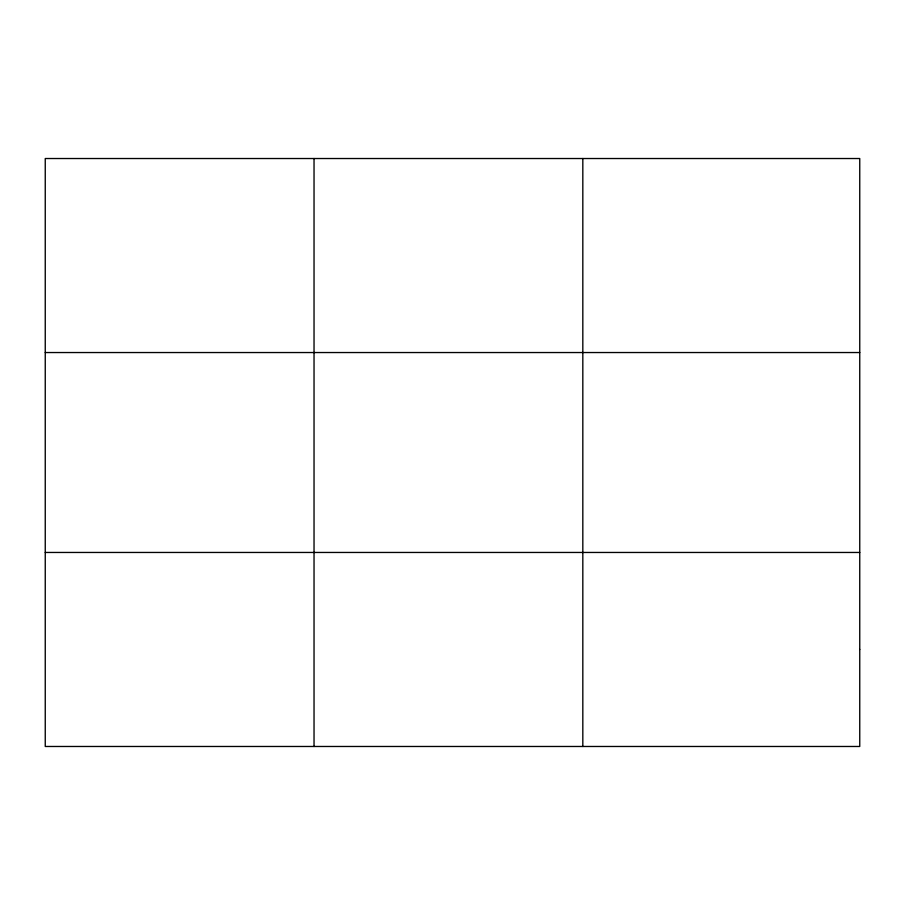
<?xml version="1.0" encoding="UTF-8"?>
<svg xmlns="http://www.w3.org/2000/svg" width="905" height="905" viewBox="0 0 905 905"><rect width="100%" height="100%" fill="white"/><g stroke="black" fill="none" stroke-linecap="round" stroke-linejoin="round"><path stroke-width="1.36" d="M314.035 746.478L314.035 158.522M582.82 746.478L582.82 158.522M45.25 352.543L859.75 352.543M45.25 552.457L859.75 552.457M859.75 649.462L859.75 746.478L45.25 746.478L45.25 158.522L859.75 158.522L859.75 649.462"/></g></svg>
